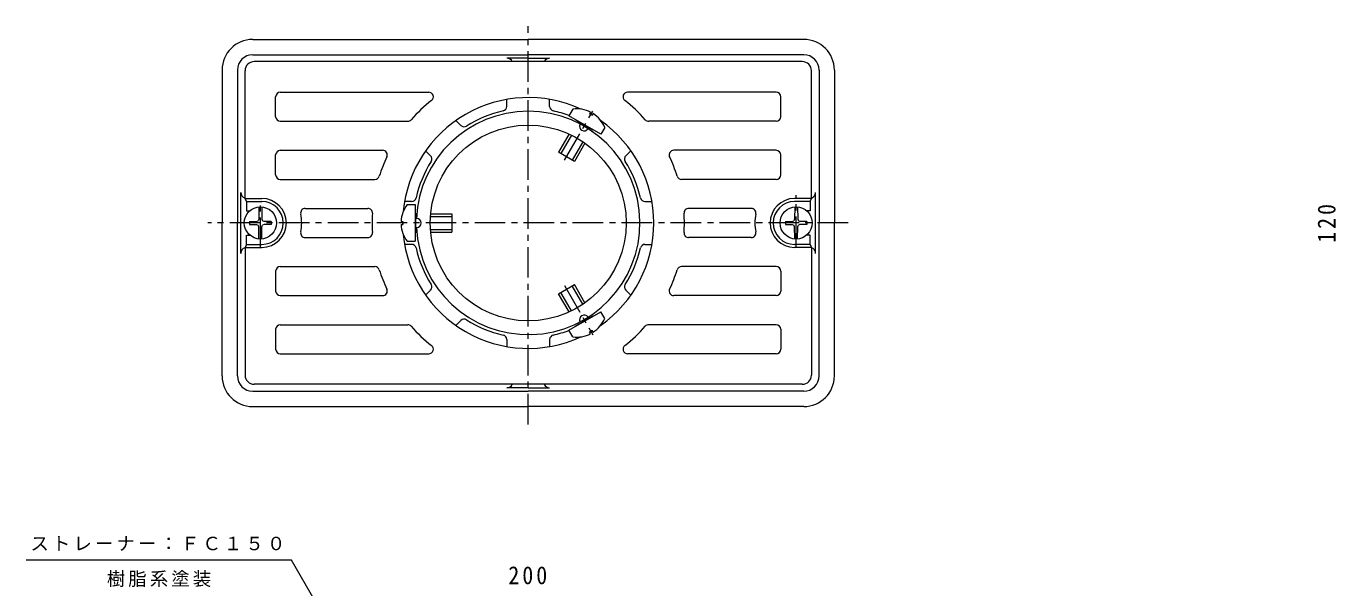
# Model space of a CAD drawing. Units: millimetres, scale not verified. Extents: x -367 to 315, y -275 to 250.
# Drawn here: x -343.1 to 84.7, y 66.8 to 250.4 of the extents above; entities that cross this region are included whole.
import ezdxf

# ---------------------------------------------------------------- set-up
doc = ezdxf.new("R2010")
doc.units = ezdxf.units.MM
doc.header["$LTSCALE"] = 2
doc.linetypes.add('CHAIN1', pattern=[8, 5, -1, 1, -1])
for name, color, linetype, lineweight in [('D-0', 3, 'Continuous', 9), ('D-2', 6, 'Continuous', 9), ('D-4', 7, 'Continuous', 9), ('D-5', 7, 'Continuous', 9)]:
    doc.layers.add(name, color=color, linetype=linetype, lineweight=lineweight)
doc.styles.add('ＭＳ ゴシック', font='')
doc.styles.get('ＭＳ ゴシック').set_extended_font_data('MS Gothic')

msp = doc.modelspace()

# ---------------------------------------------------------------- linework, layer by layer
at = {"layer": 'D-0', "linetype": 'CHAIN1'}
for p, q in [((-179.12, 120.211), (-179.12, 250.416)), ((-266.62, 177.832), (-266.62, 193.749)), ((-91.621, 178.209), (-91.621, 195.174)), ((-74.614, 186.078), (-283.821, 186.078))]:
    msp.add_line(p, q, dxfattribs=at)
at = {"layer": 'D-0'}
for p, q in [((-269.12, 246.078), (-179.12, 246.078)), ((-89.121, 246.078), (-179.12, 246.078)), ((-269.12, 241.078), (-179.12, 241.078)), ((-179.12, 239.967), (-186.12, 239.967)), ((-89.121, 241.078), (-179.12, 241.078)), ((-179.12, 239.967), (-172.121, 239.967)), ((-279.12, 236.078), (-279.12, 186.078)), ((-274.12, 236.078), (-274.12, 186.078)), ((-84.121, 236.078), (-84.121, 186.078)), ((-79.121, 236.078), (-79.121, 186.078)), ((-273.009, 176.078), (-273.009, 196.078)), ((-85.232, 176.078), (-85.232, 196.078)), ((-279.12, 136.078), (-279.12, 186.078)), ((-274.12, 136.078), (-274.12, 186.078)), ((-84.121, 136.078), (-84.121, 186.078)), ((-79.121, 136.078), (-79.121, 186.078)), ((-269.12, 131.078), (-179.12, 131.078)), ((-179.12, 132.189), (-186.12, 132.189)), ((-179.12, 132.189), (-172.121, 132.189)), ((-89.121, 131.078), (-179.12, 131.078)), ((-269.12, 126.078), (-179.12, 126.078)), ((-89.121, 126.078), (-179.12, 126.078))]:
    msp.add_line(p, q, dxfattribs=at)
for centre, radius, start, end in [((-269.12, 236.078), 10, 90.00005, 180), ((-89.121, 236.078), 10, 0, 89.99995), ((-269.12, 236.078), 5, 90, 180), ((-186.12, 237.967), 2, 25.50204, 90), ((-172.121, 237.967), 2, 90, 154.49796), ((-89.121, 236.078), 5, 0, 90), ((-271.009, 196.078), 2, 180.13033, 252.20796), ((-87.232, 196.078), 2, 287.79204, 359.86967), ((-271.009, 176.078), 2, 107.79204, 180), ((-87.232, 176.078), 2, 0, 72.20796), ((-269.12, 136.078), 10, 180, 269.99995), ((-269.12, 136.078), 5, 180, 270), ((-186.12, 134.189), 2, 270, 334.49701), ((-172.121, 134.189), 2, 205.50299, 270), ((-89.121, 136.078), 10, 270.00005, 0), ((-89.121, 136.078), 5, 270, 0)]:
    msp.add_arc(centre, radius, start, end, dxfattribs=at)
at = {"layer": 'D-2'}
for p, q in [((-271.62, 194.078), (-271.62, 235.828)), ((-89.62, 238.828), (-268.62, 238.828)), ((-86.62, 194.078), (-86.62, 235.828)), ((-261.62, 220.828), (-261.62, 227.328)), ((-260.12, 228.828), (-211.596, 228.828)), ((-98.12, 228.828), (-146.645, 228.828)), ((-96.62, 220.828), (-96.62, 227.328)), ((-186.12, 224.184), (-186.12, 226.476)), ((-172.12, 224.184), (-172.12, 226.476)), ((-260.12, 219.328), (-218.474, 219.328)), ((-201.116, 217.973), (-202.736, 219.593)), ((-98.12, 219.328), (-139.767, 219.328)), ((-260.12, 209.828), (-226.672, 209.828)), ((-211.016, 208.073), (-212.636, 209.694)), ((-147.225, 208.073), (-145.605, 209.694)), ((-98.12, 209.828), (-131.568, 209.828)), ((-261.62, 201.828), (-261.62, 208.328)), ((-96.62, 201.828), (-96.62, 208.328)), ((-260.12, 200.328), (-229.202, 200.328)), ((-98.12, 200.328), (-129.039, 200.328)), ((-271.62, 194.078), (-266.12, 194.078)), ((-271.176, 193.078), (-271.62, 194.078)), ((-271.176, 193.078), (-266.12, 193.078)), ((-271.176, 193.078), (-271.176, 190.078)), ((-217.227, 193.078), (-219.519, 193.078)), ((-141.014, 193.078), (-138.722, 193.078)), ((-86.62, 194.078), (-92.12, 194.078)), ((-87.065, 193.078), (-92.12, 193.078)), ((-87.065, 193.078), (-86.621, 194.078)), ((-87.065, 193.078), (-87.065, 190.078)), ((-271.176, 190.078), (-270.021, 190.078)), ((-251.989, 190.828), (-231.52, 190.828)), ((-106.252, 190.828), (-126.721, 190.828)), ((-87.065, 190.078), (-88.22, 190.078)), ((-271.176, 182.078), (-270.021, 182.078)), ((-271.176, 179.078), (-271.176, 182.078)), ((-251.989, 181.328), (-231.52, 181.328)), ((-106.252, 181.328), (-126.721, 181.328)), ((-87.065, 182.078), (-88.22, 182.078)), ((-87.065, 179.078), (-87.065, 182.078)), ((-271.176, 179.078), (-271.62, 178.078)), ((-271.62, 178.078), (-266.12, 178.078)), ((-271.62, 178.078), (-271.62, 136.328)), ((-271.176, 179.078), (-266.12, 179.078)), ((-217.227, 179.078), (-219.519, 179.078)), ((-141.014, 179.078), (-138.722, 179.078)), ((-87.065, 179.078), (-92.12, 179.078)), ((-86.62, 178.078), (-92.12, 178.078)), ((-87.065, 179.078), (-86.621, 178.078)), ((-86.62, 178.078), (-86.62, 136.328)), ((-260.12, 171.828), (-229.202, 171.828)), ((-98.12, 171.828), (-129.039, 171.828)), ((-261.62, 170.328), (-261.62, 163.828)), ((-96.62, 170.328), (-96.62, 163.828)), ((-211.016, 164.082), (-212.636, 162.462)), ((-147.225, 164.082), (-145.605, 162.462)), ((-260.12, 162.328), (-226.672, 162.328)), ((-98.12, 162.328), (-131.568, 162.328)), ((-201.116, 154.182), (-202.736, 152.562)), ((-261.62, 151.328), (-261.62, 144.828)), ((-260.12, 152.828), (-218.474, 152.828)), ((-98.12, 152.828), (-139.767, 152.828)), ((-96.62, 151.328), (-96.62, 144.828)), ((-186.12, 147.971), (-186.12, 145.68)), ((-172.121, 147.971), (-172.121, 145.68)), ((-260.12, 143.328), (-211.596, 143.328)), ((-98.12, 143.328), (-146.645, 143.328)), ((-89.62, 133.328), (-268.62, 133.328))]:
    msp.add_line(p, q, dxfattribs=at)
at = {"layer": 'D-2', "color": 4, "linetype": 'CHAIN1'}
for p, q in [((-167.297, 206.556), (-158.007, 222.647)), ((-167.298, 165.6), (-158.007, 149.508))]:
    msp.add_line(p, q, dxfattribs=at)
at = {"layer": 'D-2', "color": 4}
for p, q in [((-164.538, 223.335), (-165.838, 221.083)), ((-155.446, 215.083), (-165.838, 221.083)), ((-157.922, 216.396), (-163.463, 219.595)), ((-158.763, 222.296), (-159.073, 221.758)), ((-159.073, 221.758), (-158.244, 221.279)), ((-157.933, 221.817), (-158.244, 221.279)), ((-165.79, 215.167), (-169.24, 209.191)), ((-165.012, 214.775), (-168.487, 208.756)), ((-154.146, 217.335), (-155.446, 215.083)), ((-161.322, 212.645), (-164.798, 206.626)), ((-160.594, 212.167), (-164.044, 206.191)), ((-164.044, 206.191), (-169.24, 209.191)), ((-267.069, 191.308), (-267.139, 187.327)), ((-266.172, 191.308), (-266.102, 187.327)), ((-218.677, 192.078), (-216.077, 192.078)), ((-216.077, 192.078), (-216.077, 180.078)), ((-215.976, 189.277), (-215.976, 182.879)), ((-210.978, 189.078), (-204.077, 189.078)), ((-204.077, 189.078), (-204.077, 183.078)), ((-92.069, 191.308), (-92.139, 187.327)), ((-91.172, 191.308), (-91.102, 187.327)), ((-270.12, 186.557), (-267.87, 186.596)), ((-270.12, 186.557), (-270.12, 185.599)), ((-270.12, 185.599), (-267.87, 185.559)), ((-267.87, 186.596), (-267.371, 186.829)), ((-267.87, 185.559), (-267.371, 185.327)), ((-267.139, 187.327), (-267.371, 186.829)), ((-267.139, 184.828), (-267.371, 185.327)), ((-267.069, 180.847), (-267.139, 184.828)), ((-266.172, 180.847), (-266.102, 184.828)), ((-266.102, 187.327), (-265.87, 186.829)), ((-266.102, 184.828), (-265.87, 185.327)), ((-265.371, 186.596), (-265.87, 186.829)), ((-265.371, 185.559), (-265.87, 185.327)), ((-263.12, 186.557), (-265.371, 186.596)), ((-220.666, 186.557), (-220.045, 186.557)), ((-220.666, 185.599), (-220.045, 185.599)), ((-220.045, 185.599), (-220.045, 186.557)), ((-211.027, 188.208), (-204.077, 188.208)), ((-211.027, 183.948), (-204.077, 183.948)), ((-95.121, 186.557), (-92.87, 186.596)), ((-95.121, 186.557), (-95.121, 185.599)), ((-95.121, 185.599), (-92.87, 185.559)), ((-92.87, 186.596), (-92.371, 186.829)), ((-92.87, 185.559), (-92.371, 185.327)), ((-92.139, 187.327), (-92.371, 186.829)), ((-92.139, 184.828), (-92.371, 185.327)), ((-92.069, 180.847), (-92.139, 184.828)), ((-91.172, 180.847), (-91.102, 184.828)), ((-91.102, 187.327), (-90.87, 186.829)), ((-91.102, 184.828), (-90.87, 185.327)), ((-90.371, 186.596), (-90.87, 186.829)), ((-90.371, 185.559), (-90.87, 185.327)), ((-88.121, 186.557), (-90.371, 186.596)), ((-218.677, 180.078), (-216.077, 180.078)), ((-210.978, 183.078), (-204.077, 183.078)), ((-169.24, 162.965), (-164.044, 165.965)), ((-165.79, 156.988), (-169.24, 162.965)), ((-165.012, 157.381), (-168.487, 163.4)), ((-161.323, 159.511), (-164.798, 165.53)), ((-160.594, 159.988), (-164.044, 165.965)), ((-165.838, 151.072), (-155.446, 157.072)), ((-163.463, 152.561), (-157.923, 155.76)), ((-154.146, 154.821), (-155.446, 157.072)), ((-164.538, 148.821), (-165.838, 151.072)), ((-158.244, 150.876), (-159.073, 150.397)), ((-158.763, 149.859), (-159.073, 150.397)), ((-157.933, 150.338), (-158.244, 150.876))]:
    msp.add_line(p, q, dxfattribs=at)
for points in [[(-263.12, 186.557), (-263.12, 185.599), (-265.371, 185.559)], [(-88.121, 186.557), (-88.121, 185.599), (-90.371, 185.559)]]:
    msp.add_lwpolyline(points, dxfattribs=at)
at = {"layer": 'D-2'}
msp.add_circle((-179.12, 186.078), 32, dxfattribs=at)
at = {"layer": 'D-2', "color": 4}
for centre in [(-266.62, 186.078), (-91.621, 186.078)]:
    msp.add_circle(centre, 5.25, dxfattribs=at)
at = {"layer": 'D-2'}
for centre, radius, start, end in [((-268.62, 235.828), 3, 90, 180), ((-89.62, 235.828), 3, 0, 90), ((-260.12, 227.328), 1.5, 90, 180), ((-179.12, 186.078), 41, 65.24156, 174.75824), ((-211.596, 227.328), 1.5, 308.21335, 90), ((-146.645, 227.328), 1.5, 90, 231.78665), ((-98.12, 227.328), 1.5, 0, 90), ((-179.12, 186.078), 51, 128.21323, 138.55478), ((-179.12, 186.078), 36.5, 90, 177.6447), ((-179.12, 186.078), 36.5, 182.3553, 90), ((-179.12, 186.078), 37.543, 102.57451, 122.42554), ((-187.62, 224.184), 1.5, 282.57458, 0), ((-170.62, 224.184), 1.5, 180, 257.42542), ((-179.12, 186.078), 37.543, 69.19615, 77.42549), ((-179.12, 186.078), 51, 41.44522, 51.78677), ((-260.12, 220.828), 1.5, 180, 270), ((-218.474, 220.828), 1.5, 270, 318.55396), ((-160.869, 217.691), 1.5, 151.31508, 328.68492), ((-179.12, 186.078), 41, 59.32928, 60.66937), ((-179.12, 186.078), 41, 305.24159, 54.7583), ((-139.767, 220.828), 1.5, 221.44604, 270), ((-98.12, 220.828), 1.5, 270, 0), ((-200.055, 219.033), 1.5, 224.99933, 302.42627), ((-260.12, 208.328), 1.5, 90, 180), ((-226.672, 208.328), 1.5, 334.92389, 90), ((-131.568, 208.328), 1.5, 90, 205.07611), ((-98.12, 208.328), 1.5, 0, 90), ((-179.12, 186.078), 51, 154.92467, 162.54243), ((-179.12, 186.078), 37.543, 147.57452, 167.42557), ((-212.076, 207.013), 1.5, 327.57458, 45), ((-146.165, 207.013), 1.5, 135, 212.42542), ((-179.12, 186.078), 37.543, 12.57443, 32.42548), ((-179.12, 186.078), 51, 17.45757, 25.07533), ((-260.12, 201.828), 1.5, 180, 270), ((-229.202, 201.828), 1.5, 270, 342.54272), ((-129.039, 201.828), 1.5, 197.45728, 270), ((-98.12, 201.828), 1.5, 270, 0), ((-266.12, 186.078), 8, 270, 90), ((-266.12, 186.078), 7, 270, 90), ((-217.227, 194.578), 1.5, 269.99933, 347.42627), ((-141.014, 194.578), 1.5, 192.57373, 270.00067), ((-92.12, 186.078), 8, 90, 270), ((-92.12, 186.078), 7, 90, 270), ((-251.989, 189.328), 1.5, 90, 192.95189), ((-266.12, 186.078), 13, 347.04797, 12.95203), ((-231.52, 189.328), 1.5, 356.45111, 90), ((-179.12, 186.078), 51, 176.45087, 183.54916), ((-126.721, 189.328), 1.5, 90, 183.54889), ((-179.12, 186.078), 51, 356.45084, 3.54913), ((-106.252, 189.328), 1.5, 347.04811, 90), ((-92.12, 186.078), 13, 167.04797, 192.95203), ((-179.12, 186.078), 41, 179.33049, 180.66937), ((-215.624, 186.078), 1.5, 271.31508, 88.68492), ((-251.989, 182.828), 1.5, 167.04811, 270), ((-231.52, 182.828), 1.5, 270, 3.54889), ((-179.12, 186.078), 41, 185.24162, 294.75832), ((-126.721, 182.828), 1.5, 176.45111, 270), ((-106.252, 182.828), 1.5, 270, 12.95189), ((-217.227, 177.578), 1.5, 12.57458, 90), ((-179.12, 186.078), 37.543, 192.57451, 212.42555), ((-179.12, 186.078), 37.543, 327.57445, 347.42549), ((-141.014, 177.578), 1.5, 90, 167.42542), ((-260.12, 170.328), 1.5, 90, 180), ((-229.202, 170.328), 1.5, 17.45728, 90), ((-129.039, 170.328), 1.5, 90, 162.54272), ((-98.12, 170.328), 1.5, 0, 90), ((-179.12, 186.078), 51, 197.45757, 205.07533), ((-179.12, 186.078), 51, 334.92467, 342.54243), ((-260.12, 163.828), 1.5, 180, 270), ((-226.672, 163.828), 1.5, 270, 25.07611), ((-212.076, 165.143), 1.5, 314.99933, 32.42627), ((-146.165, 165.143), 1.5, 147.57373, 225.00067), ((-131.568, 163.828), 1.5, 154.92389, 270), ((-98.12, 163.828), 1.5, 270, 0), ((-200.055, 153.122), 1.5, 57.57458, 135), ((-179.12, 186.078), 37.543, 237.57452, 257.42557), ((-160.869, 154.465), 1.5, 31.31508, 208.68492), ((-260.12, 151.328), 1.5, 90, 180), ((-218.474, 151.328), 1.5, 41.44604, 90), ((-179.12, 186.078), 51, 221.44522, 231.78677), ((-179.12, 186.078), 37.543, 282.57443, 290.80363), ((-179.12, 186.078), 41, 299.33049, 300.66936), ((-179.12, 186.078), 51, 308.21323, 318.55478), ((-139.767, 151.328), 1.5, 90, 138.55396), ((-98.12, 151.328), 1.5, 0, 90), ((-211.596, 144.828), 1.5, 270, 51.78665), ((-187.62, 147.971), 1.5, 359.99933, 77.42627), ((-170.62, 147.971), 1.5, 102.57373, 180.00067), ((-146.645, 144.828), 1.5, 128.21335, 270), ((-260.12, 144.828), 1.5, 180, 270), ((-98.12, 144.828), 1.5, 270, 0), ((-268.62, 136.328), 3, 180, 270), ((-89.62, 136.328), 3, 270, 0)]:
    msp.add_arc(centre, radius, start, end, dxfattribs=at)
at = {"layer": 'D-2', "color": 4}
for centre, radius, start, end in [((-163.342, 213.406), 10, 62.74591, 96.86987), ((-163.712, 219.566), 0.25, 6.47049, 60), ((-163.342, 213.406), 10, 23.13013, 57.2543), ((-157.823, 216.166), 0.25, 60, 113.52951), ((-210.677, 186.078), 10, 143.13013, 177.2543), ((-215.827, 189.478), 0.25, 180, 233.52951), ((-210.677, 186.078), 10, 182.74591, 216.86987), ((-215.827, 182.678), 0.25, 126.47049, 180), ((-163.342, 158.749), 10, 302.74591, 336.86987), ((-157.823, 155.989), 0.25, 246.47049, 300), ((-163.342, 158.749), 10, 263.13013, 297.2543), ((-163.712, 152.589), 0.25, 300, 353.52951)]:
    msp.add_arc(centre, radius, start, end, dxfattribs=at)
at = {"layer": 'D-5'}
msp.add_lwpolyline([(-212.093, -0.996), (-256.426, 75.791), (-343.11, 75.791)], dxfattribs=at)

# ---------------------------------------------------------------- texts
at = {"layer": 'D-4', "color": 2, "insert": (84.674, 179.577), "char_height": 5.865, "attachment_point": 7, "rotation": 90, "style": 'ＭＳ ゴシック'}
msp.add_mtext('\\T1.27;\\W0.9;120', dxfattribs=at)
at = {"layer": 'D-4', "color": 2, "insert": (-185.62, 67.894), "char_height": 5.865, "attachment_point": 7, "style": 'ＭＳ ゴシック'}
msp.add_mtext('\\T1.27;\\W0.9;200', dxfattribs=at)
at = {"layer": 'D-5', "char_height": 4.399, "attachment_point": 7, "style": 'ＭＳ ゴシック'}
for s, insert in [('\\T1.17;ストレーナー：ＦＣ１５０', (-341.692, 78.871)), ('\\T1.17;樹脂系塗装', (-316.768, 67.053))]:
    msp.add_mtext(s, dxfattribs=dict(at, insert=insert))

doc.saveas('drawing.dxf')
